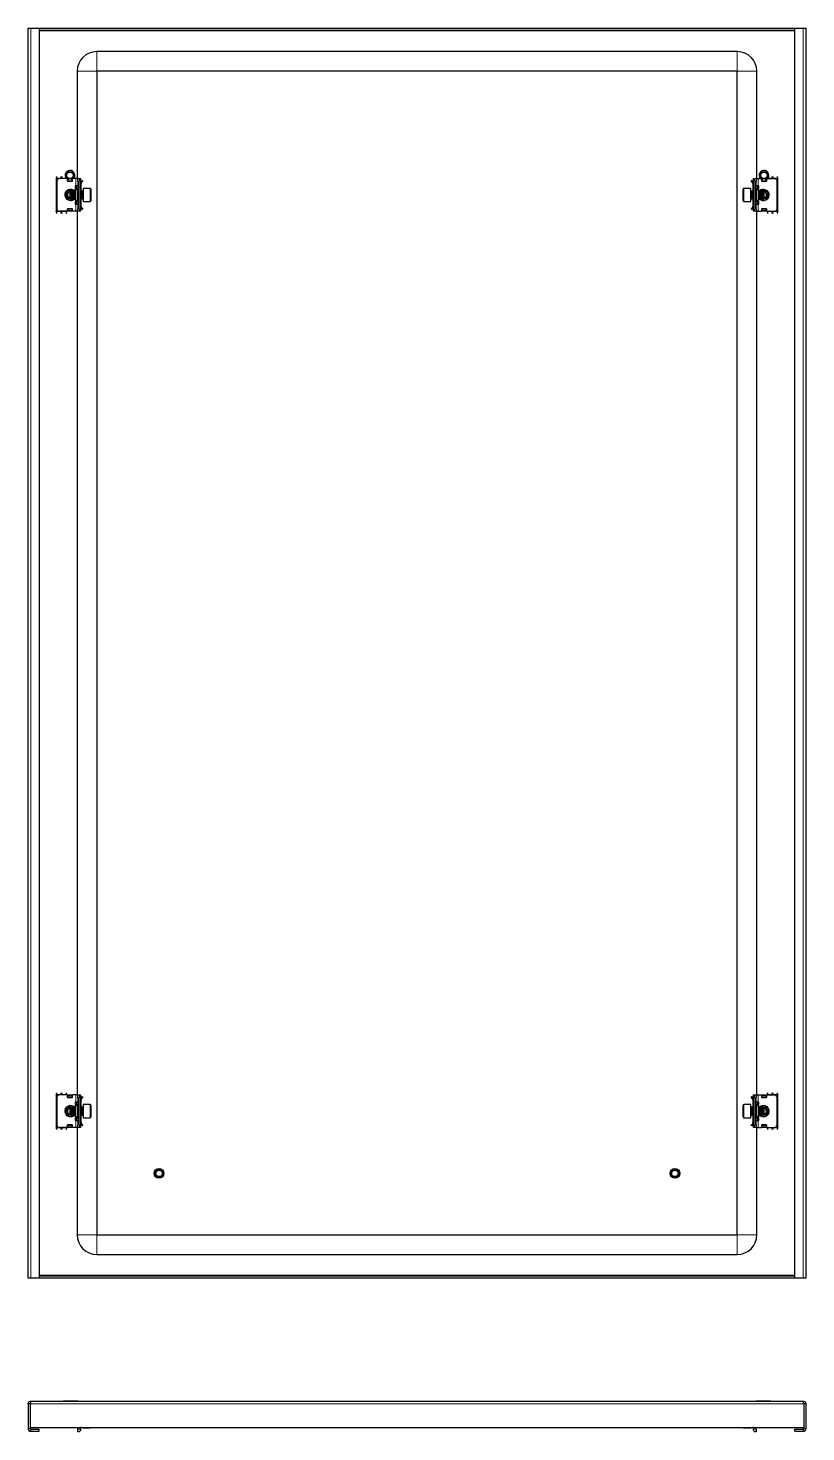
# Model space of a CAD drawing. Header units: millimetres. Extents: x -179 to 1526, y -335 to 996.
# Drawn here: x 932 to 1526, y -321 to 752 of the extents above; entities that cross this region are included whole.
import ezdxf

# ---------------------------------------------------------------- set-up
doc = ezdxf.new("R2010")
doc.units = ezdxf.units.MM

msp = doc.modelspace()

# ---------------------------------------------------------------- linework, layer by layer
at = {"color": 7, "linetype": 'Continuous', "lineweight": 25}
for p, q in [((931.93, 751.57), (934.03, 751.57)), ((931.93, -203.43), (931.93, 751.57)), ((934.03, 751.57), (940.43, 751.57)), ((940.43, 751.57), (940.43, -203.43)), ((940.43, 751.57), (1517.43, 751.57)), ((1517.43, -203.43), (1517.43, 751.57)), ((1517.43, 751.57), (1523.83, 751.57)), ((1523.83, 751.57), (1525.93, 751.57)), ((1525.93, 751.57), (1525.93, -203.43)), ((940.43, 750.07), (1517.43, 750.07)), ((1473.43, 733.57), (984.43, 733.57)), ((969.43, 718.57), (969.43, 636.57)), ((984.43, 718.57), (984.43, -170.43)), ((1473.43, 718.57), (984.43, 718.57)), ((1473.43, -170.43), (1473.43, 718.57)), ((1488.43, 636.57), (1488.43, 718.57)), ((953.43, 636.82), (953.43, 611.32)), ((953.93, 634.57), (953.93, 613.57)), ((961.93, 636.57), (955.93, 636.57)), ((961.93, 636.57), (961.93, 634.57)), ((962.13, 635.78), (961.93, 635.89)), ((961.93, 634.57), (965.93, 634.57)), ((962.13, 634.57), (962.13, 635.78)), ((962.18, 636.19), (962.51, 636.42)), ((962.68, 636.19), (962.18, 635.83)), ((962.18, 635.83), (962.18, 636.19)), ((962.18, 634.92), (962.18, 635.83)), ((962.18, 634.57), (962.18, 634.92)), ((962.68, 636.34), (962.68, 636.19)), ((962.68, 636.19), (963.09, 636.19)), ((964.78, 636.19), (965.18, 636.19)), ((965.18, 636.19), (965.18, 636.34)), ((965.68, 635.83), (965.18, 636.19)), ((965.35, 636.42), (965.68, 636.19)), ((965.68, 636.19), (965.68, 635.83)), ((965.93, 635.89), (965.68, 635.75)), ((965.68, 635.83), (965.68, 634.92)), ((965.68, 634.92), (965.68, 634.57)), ((965.93, 634.57), (965.93, 636.57)), ((968.43, 636.57), (965.93, 636.57)), ((969.93, 636.57), (968.43, 636.57)), ((969.93, 636.57), (971.93, 636.57)), ((969.93, 634.57), (969.93, 636.57)), ((969.93, 634.57), (969.93, 613.57)), ((970.93, 613.57), (970.93, 634.57)), ((971.93, 636.57), (971.93, 636.3)), ((971.93, 636.3), (971.93, 611.83)), ((971.93, 635.48), (972.14, 635.27)), ((972.43, 632.82), (971.93, 632.82)), ((972.43, 634.57), (972.43, 634.11)), ((972.43, 629.32), (972.43, 632.82)), ((972.52, 634.23), (973.49, 635.21)), ((972.87, 633.88), (972.52, 634.23)), ((972.87, 633.88), (973.85, 634.85)), ((973.49, 635.21), (973.85, 634.85)), ((1484.37, 635.21), (1484.02, 634.85)), ((1484.99, 633.88), (1484.02, 634.85)), ((1485.35, 634.23), (1484.37, 635.21)), ((1484.99, 633.88), (1485.35, 634.23)), ((1485.43, 634.57), (1485.43, 634.17)), ((1485.43, 632.82), (1485.93, 632.82)), ((1485.43, 632.82), (1485.43, 629.32)), ((1485.72, 635.27), (1485.93, 635.48)), ((1485.93, 636.57), (1487.93, 636.57)), ((1485.93, 636.3), (1485.93, 636.57)), ((1485.93, 611.83), (1485.93, 636.3)), ((1486.93, 634.57), (1486.93, 613.57)), ((1487.93, 636.57), (1487.93, 634.57)), ((1487.93, 636.57), (1489.43, 636.57)), ((1487.93, 613.57), (1487.93, 634.57)), ((1489.43, 636.57), (1491.93, 636.57)), ((1491.93, 636.57), (1491.93, 634.57)), ((1492.18, 635.75), (1491.93, 635.89)), ((1491.93, 634.57), (1495.93, 634.57)), ((1492.18, 636.19), (1492.51, 636.42)), ((1492.68, 636.19), (1492.18, 635.83)), ((1492.18, 635.83), (1492.18, 636.19)), ((1492.18, 634.92), (1492.18, 635.83)), ((1492.18, 634.57), (1492.18, 634.92)), ((1492.68, 636.34), (1492.68, 636.19)), ((1492.68, 636.19), (1493.09, 636.19)), ((1494.78, 636.19), (1495.18, 636.19)), ((1495.18, 636.19), (1495.18, 636.34)), ((1495.68, 635.83), (1495.18, 636.19)), ((1495.35, 636.42), (1495.68, 636.19)), ((1495.68, 636.19), (1495.68, 635.83)), ((1495.68, 635.83), (1495.68, 634.92)), ((1495.68, 634.92), (1495.68, 634.57)), ((1495.93, 635.89), (1495.73, 635.78)), ((1495.73, 635.78), (1495.73, 634.57)), ((1495.93, 634.57), (1495.93, 636.57)), ((1495.93, 636.57), (1501.93, 636.57)), ((1503.93, 613.57), (1503.93, 634.57)), ((1504.43, 611.32), (1504.43, 636.82)), ((964.49, 627.07), (963.93, 626.51)), ((963.93, 626.51), (963.93, 621.62)), ((964.54, 627.07), (964.49, 627.07)), ((964.49, 627.07), (964.49, 621.07)), ((964.93, 626.51), (964.54, 627.07)), ((964.54, 627.07), (964.54, 622.92)), ((964.54, 622.92), (964.54, 621.07)), ((965.32, 627.07), (964.93, 626.51)), ((964.93, 626.51), (964.93, 623.13)), ((964.93, 623.13), (964.93, 621.62)), ((965.54, 627.07), (965.32, 627.07)), ((965.32, 627.07), (965.32, 622.92)), ((965.32, 622.92), (965.32, 621.07)), ((965.93, 626.51), (965.54, 627.07)), ((965.54, 627.07), (965.54, 622.92)), ((965.54, 622.92), (965.54, 621.07)), ((965.76, 626.76), (966.01, 626.62)), ((966.32, 627.07), (965.93, 626.51)), ((965.93, 626.51), (965.93, 623.13)), ((965.93, 623.13), (965.93, 621.62)), ((966.54, 627.07), (966.32, 627.07)), ((966.32, 627.07), (966.32, 622.92)), ((966.32, 622.92), (966.32, 621.07)), ((966.93, 626.51), (966.54, 627.07)), ((966.54, 627.07), (966.54, 622.92)), ((966.54, 622.92), (966.54, 621.07)), ((967.32, 627.07), (966.93, 626.51)), ((966.93, 626.51), (966.93, 623.13)), ((966.93, 623.13), (966.93, 621.62)), ((967.54, 627.07), (967.32, 627.07)), ((967.32, 627.07), (967.32, 622.92)), ((967.32, 622.92), (967.32, 621.07)), ((967.93, 626.51), (967.54, 627.07)), ((967.54, 627.07), (967.54, 622.92)), ((967.54, 622.92), (967.54, 621.07)), ((967.93, 631.07), (967.93, 629.07)), ((968.43, 631.07), (967.93, 631.07)), ((967.93, 629.32), (968.93, 629.32)), ((967.93, 629.07), (969.61, 628.1)), ((969.43, 628.07), (967.93, 628.07)), ((967.93, 628.07), (967.93, 620.07)), ((969.93, 631.07), (968.43, 631.07)), ((968.93, 629.32), (969.43, 629.32)), ((969.43, 629.32), (969.43, 628.2)), ((972.43, 629.32), (971.93, 629.32)), ((972.32, 627.07), (971.93, 626.51)), ((972.54, 627.07), (972.32, 627.07)), ((972.32, 627.07), (972.32, 622.92)), ((972.32, 622.92), (972.32, 621.07)), ((972.43, 627.07), (972.43, 629.32)), ((972.93, 626.51), (972.54, 627.07)), ((972.54, 627.07), (972.54, 622.92)), ((972.54, 622.92), (972.54, 621.07)), ((973.32, 627.07), (972.93, 626.51)), ((972.93, 626.51), (972.93, 623.13)), ((972.93, 623.13), (972.93, 621.62)), ((973.68, 627.07), (973.32, 627.07)), ((973.32, 627.07), (973.32, 622.92)), ((973.32, 622.92), (973.32, 621.07)), ((979.33, 629.07), (973.93, 629.07)), ((973.93, 629.07), (973.93, 619.07)), ((979.93, 628.47), (979.93, 619.67)), ((1477.93, 628.13), (1477.93, 628.47)), ((1477.93, 619.67), (1477.93, 628.13)), ((1483.93, 629.07), (1478.53, 629.07)), ((1483.93, 628.69), (1483.93, 629.07)), ((1483.93, 619.07), (1483.93, 628.69)), ((1484.54, 627.07), (1484.18, 627.07)), ((1484.93, 626.51), (1484.54, 627.07)), ((1484.54, 622.92), (1484.54, 627.07)), ((1484.54, 621.07), (1484.54, 622.92)), ((1485.32, 627.07), (1484.93, 626.51)), ((1484.93, 623.13), (1484.93, 626.51)), ((1484.93, 621.62), (1484.93, 623.13)), ((1485.54, 627.07), (1485.32, 627.07)), ((1485.32, 622.92), (1485.32, 627.07)), ((1485.32, 621.07), (1485.32, 622.92)), ((1485.93, 629.32), (1485.43, 629.32)), ((1485.43, 629.32), (1485.43, 627.07)), ((1485.93, 626.51), (1485.54, 627.07)), ((1485.54, 622.92), (1485.54, 627.07)), ((1485.54, 621.07), (1485.54, 622.92)), ((1489.43, 631.07), (1487.93, 631.07)), ((1488.26, 628.1), (1489.93, 629.07)), ((1488.43, 628.2), (1488.43, 629.32)), ((1488.43, 629.32), (1488.93, 629.32)), ((1489.93, 628.07), (1488.43, 628.07)), ((1488.93, 629.32), (1489.93, 629.32)), ((1489.93, 631.07), (1489.43, 631.07)), ((1489.93, 629.07), (1489.93, 631.07)), ((1489.93, 620.07), (1489.93, 628.07)), ((1490.32, 627.07), (1489.93, 626.51)), ((1490.54, 627.07), (1490.32, 627.07)), ((1490.32, 622.92), (1490.32, 627.07)), ((1490.32, 621.07), (1490.32, 622.92)), ((1490.93, 626.51), (1490.54, 627.07)), ((1490.54, 622.92), (1490.54, 627.07)), ((1490.54, 621.07), (1490.54, 622.92)), ((1491.32, 627.07), (1490.93, 626.51)), ((1490.93, 623.13), (1490.93, 626.51)), ((1490.93, 621.62), (1490.93, 623.13)), ((1491.54, 627.07), (1491.32, 627.07)), ((1491.32, 622.92), (1491.32, 627.07)), ((1491.32, 621.07), (1491.32, 622.92)), ((1491.93, 626.51), (1491.54, 627.07)), ((1491.54, 622.92), (1491.54, 627.07)), ((1491.54, 621.07), (1491.54, 622.92)), ((1491.86, 626.62), (1492.1, 626.76)), ((1492.32, 627.07), (1491.93, 626.51)), ((1491.93, 623.13), (1491.93, 626.51)), ((1491.93, 621.62), (1491.93, 623.13)), ((1492.54, 627.07), (1492.32, 627.07)), ((1492.32, 622.92), (1492.32, 627.07)), ((1492.32, 621.07), (1492.32, 622.92)), ((1492.93, 626.51), (1492.54, 627.07)), ((1492.54, 622.92), (1492.54, 627.07)), ((1492.54, 621.07), (1492.54, 622.92)), ((1493.32, 627.07), (1492.93, 626.51)), ((1492.93, 623.13), (1492.93, 626.51)), ((1492.93, 621.62), (1492.93, 623.13)), ((1493.38, 627.07), (1493.32, 627.07)), ((1493.32, 622.92), (1493.32, 627.07)), ((1493.32, 621.07), (1493.32, 622.92)), ((1493.93, 626.51), (1493.38, 627.07)), ((1493.38, 626.84), (1493.38, 627.07)), ((1493.38, 621.07), (1493.38, 626.84)), ((1493.93, 626.33), (1493.93, 626.51)), ((1493.93, 621.62), (1493.93, 626.33)), ((961.93, 611.57), (955.93, 611.57)), ((961.43, 611.57), (961.43, 611.32)), ((961.93, 613.57), (961.93, 611.57)), ((965.93, 613.57), (961.93, 613.57)), ((961.93, 611.68), (962.13, 611.68)), ((962.13, 611.68), (962.13, 613.57)), ((962.18, 613.21), (962.18, 613.57)), ((962.18, 612.3), (962.18, 613.21)), ((962.18, 612.3), (962.68, 611.94)), ((962.18, 611.94), (962.18, 612.3)), ((962.68, 611.59), (962.18, 611.94)), ((965.18, 611.94), (962.68, 611.94)), ((962.68, 611.94), (962.68, 611.59)), ((965.18, 611.59), (962.68, 611.59)), ((963.41, 621.5), (964.24, 621.31)), ((963.93, 621.62), (964.49, 621.07)), ((964.49, 621.07), (964.54, 621.07)), ((964.54, 621.07), (964.93, 621.62)), ((964.72, 621.32), (965.1, 621.39)), ((964.93, 621.62), (965.32, 621.07)), ((965.18, 611.94), (965.68, 612.3)), ((965.18, 611.59), (965.18, 611.94)), ((965.68, 611.94), (965.18, 611.59)), ((965.32, 621.07), (965.54, 621.07)), ((965.54, 621.07), (965.93, 621.62)), ((965.68, 613.57), (965.68, 613.21)), ((965.68, 613.21), (965.68, 612.3)), ((965.68, 612.3), (965.68, 611.94)), ((966.01, 621.51), (965.76, 621.38)), ((965.93, 621.62), (966.32, 621.07)), ((965.93, 611.57), (965.93, 613.57)), ((968.43, 611.57), (965.93, 611.57)), ((966.32, 621.07), (966.54, 621.07)), ((966.54, 621.07), (966.93, 621.62)), ((966.93, 621.62), (967.32, 621.07)), ((967.32, 621.07), (967.54, 621.07)), ((967.54, 621.07), (967.93, 621.62)), ((967.93, 620.07), (969.43, 620.07)), ((969.61, 620.03), (967.93, 619.07)), ((967.93, 619.07), (967.93, 617.07)), ((968.93, 618.82), (967.93, 618.82)), ((967.93, 617.07), (968.43, 617.07)), ((968.43, 617.07), (969.93, 617.07)), ((969.93, 611.57), (968.43, 611.57)), ((969.43, 618.82), (968.93, 618.82)), ((969.43, 619.93), (969.43, 618.82)), ((969.43, 611.57), (969.43, -63.43)), ((969.93, 611.57), (969.93, 613.57)), ((971.93, 611.57), (969.93, 611.57)), ((971.93, 621.62), (972.32, 621.07)), ((971.93, 618.82), (972.43, 618.82)), ((972.43, 615.32), (971.93, 615.32)), ((972.14, 612.86), (971.93, 612.65)), ((971.93, 611.83), (971.93, 611.57)), ((972.32, 621.07), (972.54, 621.07)), ((972.43, 618.82), (972.43, 621.07)), ((972.43, 615.32), (972.43, 618.82)), ((972.43, 613.57), (972.43, 613.96)), ((972.87, 614.26), (972.52, 613.9)), ((972.52, 613.9), (973.49, 612.93)), ((972.54, 621.07), (972.93, 621.62)), ((972.87, 614.26), (973.85, 613.28)), ((972.93, 621.62), (973.32, 621.07)), ((973.32, 621.07), (973.68, 621.07)), ((973.49, 612.93), (973.85, 613.28)), ((973.93, 619.07), (979.33, 619.07)), ((1478.53, 619.07), (1483.93, 619.07)), ((1484.99, 614.26), (1484.02, 613.28)), ((1484.37, 612.93), (1484.02, 613.28)), ((1484.18, 621.07), (1484.54, 621.07)), ((1485.35, 613.9), (1484.37, 612.93)), ((1484.54, 621.07), (1484.93, 621.62)), ((1484.93, 621.62), (1485.32, 621.07)), ((1484.99, 614.26), (1485.35, 613.9)), ((1485.32, 621.07), (1485.54, 621.07)), ((1485.43, 621.07), (1485.43, 618.82)), ((1485.43, 618.82), (1485.43, 615.32)), ((1485.43, 618.82), (1485.93, 618.82)), ((1485.43, 615.32), (1485.93, 615.32)), ((1485.43, 613.57), (1485.43, 614.03)), ((1485.54, 621.07), (1485.93, 621.62)), ((1485.93, 612.65), (1485.72, 612.86)), ((1485.93, 611.57), (1485.93, 611.83)), ((1487.93, 611.57), (1485.93, 611.57)), ((1487.93, 617.07), (1489.43, 617.07)), ((1487.93, 613.57), (1487.93, 611.57)), ((1487.93, 611.57), (1489.43, 611.57)), ((1489.93, 619.07), (1488.26, 620.03)), ((1488.43, 620.07), (1489.93, 620.07)), ((1488.43, 618.82), (1488.43, 619.93)), ((1488.93, 618.82), (1488.43, 618.82)), ((1488.43, -63.43), (1488.43, 611.57)), ((1489.93, 618.82), (1488.93, 618.82)), ((1489.43, 617.07), (1489.93, 617.07)), ((1489.43, 611.57), (1491.93, 611.57)), ((1489.93, 621.62), (1490.32, 621.07)), ((1489.93, 617.07), (1489.93, 619.07)), ((1490.32, 621.07), (1490.54, 621.07)), ((1490.54, 621.07), (1490.93, 621.62)), ((1490.93, 621.62), (1491.32, 621.07)), ((1491.32, 621.07), (1491.54, 621.07)), ((1491.54, 621.07), (1491.93, 621.62)), ((1492.1, 621.38), (1491.86, 621.51)), ((1491.93, 621.62), (1492.32, 621.07)), ((1491.93, 613.57), (1491.93, 611.57)), ((1495.93, 613.57), (1491.93, 613.57)), ((1492.18, 613.21), (1492.18, 613.57)), ((1492.18, 612.3), (1492.18, 613.21)), ((1492.18, 612.3), (1492.68, 611.94)), ((1492.18, 611.94), (1492.18, 612.3)), ((1492.68, 611.59), (1492.18, 611.94)), ((1492.32, 621.07), (1492.54, 621.07)), ((1492.54, 621.07), (1492.93, 621.62)), ((1495.18, 611.94), (1492.68, 611.94)), ((1492.68, 611.94), (1492.68, 611.59)), ((1495.18, 611.59), (1492.68, 611.59)), ((1492.77, 621.39), (1493.14, 621.32)), ((1492.93, 621.62), (1493.32, 621.07)), ((1493.32, 621.07), (1493.38, 621.07)), ((1493.38, 621.07), (1493.93, 621.62)), ((1493.63, 621.31), (1494.45, 621.5)), ((1495.18, 611.94), (1495.68, 612.3)), ((1495.18, 611.59), (1495.18, 611.94)), ((1495.68, 611.94), (1495.18, 611.59)), ((1495.68, 613.57), (1495.68, 613.21)), ((1495.68, 613.21), (1495.68, 612.3)), ((1495.68, 612.3), (1495.68, 611.94)), ((1495.73, 613.57), (1495.73, 611.68)), ((1495.73, 611.68), (1495.93, 611.68)), ((1495.93, 611.57), (1495.93, 613.57)), ((1495.93, 611.57), (1501.93, 611.57)), ((1496.43, 611.32), (1496.43, 611.57)), ((953.43, -63.18), (953.43, -88.68)), ((961.93, -63.43), (955.93, -63.43)), ((961.43, -63.18), (961.43, -63.43)), ((961.93, -63.43), (961.93, -65.43)), ((962.13, -63.55), (961.93, -63.55)), ((962.13, -65.43), (962.13, -63.55)), ((962.18, -63.81), (962.68, -63.46)), ((962.68, -63.81), (962.18, -64.17)), ((962.18, -64.17), (962.18, -63.81)), ((962.18, -65.08), (962.18, -64.17)), ((962.68, -63.46), (962.68, -63.81)), ((962.68, -63.46), (965.18, -63.46)), ((962.68, -63.81), (965.18, -63.81)), ((965.18, -63.81), (965.18, -63.46)), ((965.18, -63.46), (965.68, -63.81)), ((965.68, -64.17), (965.18, -63.81)), ((965.68, -63.81), (965.68, -64.17)), ((965.68, -64.17), (965.68, -65.08)), ((965.93, -65.43), (965.93, -63.43)), ((968.43, -63.43), (965.93, -63.43)), ((969.93, -63.43), (968.43, -63.43)), ((969.93, -63.43), (971.93, -63.43)), ((969.93, -65.43), (969.93, -63.43)), ((971.93, -63.43), (971.93, -63.7)), ((971.93, -63.7), (971.93, -88.17)), ((1485.93, -63.43), (1487.93, -63.43)), ((1485.93, -63.7), (1485.93, -63.43)), ((1485.93, -88.17), (1485.93, -63.7)), ((1487.93, -63.43), (1487.93, -65.43)), ((1487.93, -63.43), (1489.43, -63.43)), ((1489.43, -63.43), (1491.93, -63.43)), ((1491.93, -63.43), (1491.93, -65.43)), ((1492.18, -63.81), (1492.68, -63.46)), ((1492.68, -63.81), (1492.18, -64.17)), ((1492.18, -64.17), (1492.18, -63.81)), ((1492.18, -65.08), (1492.18, -64.17)), ((1492.68, -63.46), (1492.68, -63.81)), ((1492.68, -63.46), (1495.18, -63.46)), ((1492.68, -63.81), (1495.18, -63.81)), ((1495.18, -63.81), (1495.18, -63.46)), ((1495.18, -63.46), (1495.68, -63.81)), ((1495.68, -64.17), (1495.18, -63.81)), ((1495.68, -63.81), (1495.68, -64.17)), ((1495.68, -64.17), (1495.68, -65.08)), ((1495.73, -63.55), (1495.73, -65.43)), ((1495.93, -63.55), (1495.73, -63.55)), ((1495.93, -63.43), (1501.93, -63.43)), ((1495.93, -65.43), (1495.93, -63.43)), ((1496.43, -63.43), (1496.43, -63.18)), ((1504.43, -88.68), (1504.43, -63.18)), ((953.93, -65.43), (953.93, -86.43)), ((961.93, -65.43), (965.93, -65.43)), ((962.18, -65.43), (962.18, -65.08)), ((964.24, -73.18), (963.41, -73.37)), ((964.49, -72.93), (963.93, -73.49)), ((963.93, -73.49), (963.93, -78.19)), ((964.54, -72.93), (964.49, -72.93)), ((964.49, -72.93), (964.49, -78.71)), ((964.93, -73.49), (964.54, -72.93)), ((964.54, -72.93), (964.54, -74.79)), ((964.54, -74.79), (964.54, -78.93)), ((965.1, -73.26), (964.72, -73.19)), ((965.32, -72.93), (964.93, -73.49)), ((964.93, -73.49), (964.93, -75)), ((964.93, -75), (964.93, -78.38)), ((965.54, -72.93), (965.32, -72.93)), ((965.32, -72.93), (965.32, -74.79)), ((965.32, -74.79), (965.32, -78.93)), ((965.93, -73.49), (965.54, -72.93)), ((965.54, -72.93), (965.54, -74.79)), ((965.54, -74.79), (965.54, -78.93)), ((965.68, -65.08), (965.68, -65.43)), ((965.76, -73.24), (966.01, -73.38)), ((966.32, -72.93), (965.93, -73.49)), ((965.93, -73.49), (965.93, -75)), ((965.93, -75), (965.93, -78.38)), ((966.54, -72.93), (966.32, -72.93)), ((966.32, -72.93), (966.32, -74.79)), ((966.32, -74.79), (966.32, -78.93)), ((966.93, -73.49), (966.54, -72.93)), ((966.54, -72.93), (966.54, -74.79)), ((966.54, -74.79), (966.54, -78.93)), ((967.32, -72.93), (966.93, -73.49)), ((966.93, -73.49), (966.93, -75)), ((966.93, -75), (966.93, -78.38)), ((967.54, -72.93), (967.32, -72.93)), ((967.32, -72.93), (967.32, -74.79)), ((967.32, -74.79), (967.32, -78.93)), ((967.93, -73.49), (967.54, -72.93)), ((967.54, -72.93), (967.54, -74.79)), ((967.54, -74.79), (967.54, -78.93)), ((967.93, -68.93), (967.93, -70.93)), ((968.43, -68.93), (967.93, -68.93)), ((967.93, -70.68), (968.93, -70.68)), ((967.93, -70.93), (969.61, -71.9)), ((969.43, -71.93), (967.93, -71.93)), ((967.93, -71.93), (967.93, -79.93)), ((969.93, -68.93), (968.43, -68.93)), ((968.93, -70.68), (969.43, -70.68)), ((969.43, -70.68), (969.43, -71.8)), ((969.93, -65.43), (969.93, -86.43)), ((970.93, -86.43), (970.93, -65.43)), ((971.93, -64.52), (972.14, -64.73)), ((972.43, -67.18), (971.93, -67.18)), ((972.43, -70.68), (971.93, -70.68)), ((972.32, -72.93), (971.93, -73.49)), ((972.54, -72.93), (972.32, -72.93)), ((972.32, -72.93), (972.32, -74.79)), ((972.32, -74.79), (972.32, -78.93)), ((972.43, -65.43), (972.43, -65.89)), ((972.43, -70.68), (972.43, -67.18)), ((972.43, -72.93), (972.43, -70.68)), ((972.52, -65.77), (973.49, -64.79)), ((972.87, -66.12), (972.52, -65.77)), ((972.93, -73.49), (972.54, -72.93)), ((972.54, -72.93), (972.54, -74.79)), ((972.54, -74.79), (972.54, -78.93)), ((972.87, -66.12), (973.85, -65.15)), ((973.32, -72.93), (972.93, -73.49)), ((972.93, -73.49), (972.93, -75)), ((972.93, -75), (972.93, -78.38)), ((973.68, -72.93), (973.32, -72.93)), ((973.32, -72.93), (973.32, -74.79)), ((973.32, -74.79), (973.32, -78.93)), ((973.49, -64.79), (973.85, -65.15)), ((979.33, -70.93), (973.93, -70.93)), ((973.93, -70.93), (973.93, -80.56)), ((979.93, -71.53), (979.93, -80)), ((1477.93, -80.33), (1477.93, -71.53)), ((1483.93, -70.93), (1478.53, -70.93)), ((1483.93, -80.93), (1483.93, -70.93)), ((1484.37, -64.79), (1484.02, -65.15)), ((1484.99, -66.12), (1484.02, -65.15)), ((1484.54, -72.93), (1484.18, -72.93)), ((1485.35, -65.77), (1484.37, -64.79)), ((1484.93, -73.49), (1484.54, -72.93)), ((1484.54, -74.79), (1484.54, -72.93)), ((1484.54, -78.93), (1484.54, -74.79)), ((1485.32, -72.93), (1484.93, -73.49)), ((1484.93, -75), (1484.93, -73.49)), ((1484.93, -78.38), (1484.93, -75)), ((1484.99, -66.12), (1485.35, -65.77)), ((1485.54, -72.93), (1485.32, -72.93)), ((1485.32, -74.79), (1485.32, -72.93)), ((1485.32, -78.93), (1485.32, -74.79)), ((1485.43, -65.43), (1485.43, -65.83)), ((1485.43, -67.18), (1485.93, -67.18)), ((1485.43, -67.18), (1485.43, -70.68)), ((1485.93, -70.68), (1485.43, -70.68)), ((1485.43, -70.68), (1485.43, -72.93)), ((1485.93, -73.49), (1485.54, -72.93)), ((1485.54, -74.79), (1485.54, -72.93)), ((1485.54, -78.93), (1485.54, -74.79)), ((1485.72, -64.73), (1485.93, -64.52)), ((1486.93, -65.43), (1486.93, -86.43)), ((1487.93, -86.43), (1487.93, -65.43)), ((1489.43, -68.93), (1487.93, -68.93)), ((1488.26, -71.9), (1489.93, -70.93)), ((1488.43, -71.8), (1488.43, -70.68)), ((1488.43, -70.68), (1488.93, -70.68)), ((1489.93, -71.93), (1488.43, -71.93)), ((1488.93, -70.68), (1489.93, -70.68)), ((1489.93, -68.93), (1489.43, -68.93)), ((1489.93, -70.93), (1489.93, -68.93)), ((1489.93, -79.93), (1489.93, -71.93)), ((1490.32, -72.93), (1489.93, -73.49)), ((1490.54, -72.93), (1490.32, -72.93)), ((1490.32, -74.79), (1490.32, -72.93)), ((1490.32, -78.93), (1490.32, -74.79)), ((1490.93, -73.49), (1490.54, -72.93)), ((1490.54, -74.79), (1490.54, -72.93)), ((1490.54, -78.93), (1490.54, -74.79)), ((1491.32, -72.93), (1490.93, -73.49)), ((1490.93, -75), (1490.93, -73.49)), ((1490.93, -78.38), (1490.93, -75)), ((1491.54, -72.93), (1491.32, -72.93)), ((1491.32, -74.79), (1491.32, -72.93)), ((1491.32, -78.93), (1491.32, -74.79)), ((1491.93, -73.49), (1491.54, -72.93)), ((1491.54, -74.79), (1491.54, -72.93)), ((1491.54, -78.93), (1491.54, -74.79)), ((1491.86, -73.38), (1492.1, -73.24)), ((1491.93, -65.43), (1495.93, -65.43)), ((1492.32, -72.93), (1491.93, -73.49)), ((1491.93, -75), (1491.93, -73.49)), ((1491.93, -78.38), (1491.93, -75)), ((1492.18, -65.43), (1492.18, -65.08)), ((1492.54, -72.93), (1492.32, -72.93)), ((1492.32, -74.79), (1492.32, -72.93)), ((1492.32, -78.93), (1492.32, -74.79)), ((1492.93, -73.49), (1492.54, -72.93)), ((1492.54, -74.79), (1492.54, -72.93)), ((1492.54, -78.93), (1492.54, -74.79)), ((1493.32, -72.93), (1492.93, -73.49)), ((1492.93, -75), (1492.93, -73.49)), ((1492.93, -78.38), (1492.93, -75)), ((1493.38, -72.93), (1493.32, -72.93)), ((1493.32, -74.79), (1493.32, -72.93)), ((1493.32, -78.93), (1493.32, -74.79)), ((1493.93, -73.49), (1493.38, -72.93)), ((1493.38, -78.93), (1493.38, -72.93)), ((1493.93, -78.38), (1493.93, -73.49)), ((1495.68, -65.08), (1495.68, -65.43)), ((1503.93, -86.43), (1503.93, -65.43)), ((963.93, -78.19), (963.93, -78.38)), ((963.93, -78.38), (964.49, -78.93)), ((964.49, -78.71), (964.49, -78.93)), ((964.49, -78.93), (964.54, -78.93)), ((964.54, -78.93), (964.93, -78.38)), ((964.93, -78.38), (965.32, -78.93)), ((965.32, -78.93), (965.54, -78.93)), ((965.54, -78.93), (965.93, -78.38)), ((966.01, -78.49), (965.76, -78.62)), ((965.93, -78.38), (966.32, -78.93)), ((966.32, -78.93), (966.54, -78.93)), ((966.54, -78.93), (966.93, -78.38)), ((966.93, -78.38), (967.32, -78.93)), ((967.32, -78.93), (967.54, -78.93)), ((967.54, -78.93), (967.93, -78.38)), ((967.93, -79.93), (969.43, -79.93)), ((969.61, -79.97), (967.93, -80.93)), ((967.93, -80.93), (967.93, -82.93)), ((968.93, -81.18), (967.93, -81.18)), ((967.93, -82.93), (968.43, -82.93)), ((968.43, -82.93), (969.93, -82.93)), ((969.43, -81.18), (968.93, -81.18)), ((969.43, -80.07), (969.43, -81.18)), ((971.93, -78.38), (972.32, -78.93)), ((971.93, -81.18), (972.43, -81.18)), ((972.43, -84.68), (971.93, -84.68)), ((972.32, -78.93), (972.54, -78.93)), ((972.43, -81.18), (972.43, -78.93)), ((972.43, -84.68), (972.43, -81.18)), ((972.87, -85.74), (972.52, -86.1)), ((972.54, -78.93), (972.93, -78.38)), ((972.87, -85.74), (973.85, -86.72)), ((972.93, -78.38), (973.32, -78.93)), ((973.32, -78.93), (973.68, -78.93)), ((973.93, -80.56), (973.93, -80.93)), ((973.93, -80.93), (979.33, -80.93)), ((979.93, -80), (979.93, -80.33)), ((1478.53, -80.93), (1483.93, -80.93)), ((1484.99, -85.74), (1484.02, -86.72)), ((1484.18, -78.93), (1484.54, -78.93)), ((1484.54, -78.93), (1484.93, -78.38)), ((1484.93, -78.38), (1485.32, -78.93)), ((1484.99, -85.74), (1485.35, -86.1)), ((1485.32, -78.93), (1485.54, -78.93)), ((1485.43, -78.93), (1485.43, -81.18)), ((1485.43, -81.18), (1485.43, -84.68)), ((1485.43, -81.18), (1485.93, -81.18)), ((1485.43, -84.68), (1485.93, -84.68)), ((1485.54, -78.93), (1485.93, -78.38)), ((1487.93, -82.93), (1489.43, -82.93)), ((1489.93, -80.93), (1488.26, -79.97)), ((1488.43, -79.93), (1489.93, -79.93)), ((1488.43, -81.18), (1488.43, -80.07)), ((1488.93, -81.18), (1488.43, -81.18)), ((1489.93, -81.18), (1488.93, -81.18)), ((1489.43, -82.93), (1489.93, -82.93)), ((1489.93, -78.38), (1490.32, -78.93)), ((1489.93, -82.93), (1489.93, -80.93)), ((1490.32, -78.93), (1490.54, -78.93)), ((1490.54, -78.93), (1490.93, -78.38)), ((1490.93, -78.38), (1491.32, -78.93)), ((1491.32, -78.93), (1491.54, -78.93)), ((1491.54, -78.93), (1491.93, -78.38)), ((1492.1, -78.62), (1491.86, -78.49)), ((1491.93, -78.38), (1492.32, -78.93)), ((1492.32, -78.93), (1492.54, -78.93)), ((1492.54, -78.93), (1492.93, -78.38)), ((1492.77, -78.61), (1493.14, -78.68)), ((1492.93, -78.38), (1493.32, -78.93)), ((1493.32, -78.93), (1493.38, -78.93)), ((1493.38, -78.93), (1493.93, -78.38)), ((1493.63, -78.69), (1494.45, -78.5)), ((961.93, -88.43), (955.93, -88.43)), ((961.43, -88.43), (961.43, -88.68)), ((965.93, -86.43), (961.93, -86.43)), ((961.93, -86.43), (961.93, -88.43)), ((961.93, -88.32), (962.13, -88.32)), ((962.13, -88.32), (962.13, -86.43)), ((962.18, -86.79), (962.18, -86.43)), ((962.18, -87.7), (962.18, -86.79)), ((962.18, -87.7), (962.68, -88.06)), ((962.18, -88.06), (962.18, -87.7)), ((962.68, -88.41), (962.18, -88.06)), ((965.18, -88.06), (962.68, -88.06)), ((962.68, -88.06), (962.68, -88.41)), ((965.18, -88.41), (962.68, -88.41)), ((965.18, -88.06), (965.68, -87.7)), ((965.18, -88.41), (965.18, -88.06)), ((965.68, -88.06), (965.18, -88.41)), ((965.68, -86.43), (965.68, -86.79)), ((965.68, -86.79), (965.68, -87.7)), ((965.68, -87.7), (965.68, -88.06)), ((965.93, -88.43), (965.93, -86.43)), ((968.43, -88.43), (965.93, -88.43)), ((969.93, -88.43), (968.43, -88.43)), ((969.43, -88.43), (969.43, -170.43)), ((969.93, -88.43), (969.93, -86.43)), ((971.93, -88.43), (969.93, -88.43)), ((972.14, -87.14), (971.93, -87.35)), ((971.93, -88.17), (971.93, -88.43)), ((972.43, -86.43), (972.43, -86.04)), ((972.52, -86.1), (973.49, -87.07)), ((973.49, -87.07), (973.85, -86.72)), ((1484.37, -87.07), (1484.02, -86.72)), ((1485.35, -86.1), (1484.37, -87.07)), ((1485.43, -86.43), (1485.43, -85.97)), ((1485.93, -87.35), (1485.72, -87.14)), ((1485.93, -88.43), (1485.93, -88.17)), ((1487.93, -88.43), (1485.93, -88.43)), ((1487.93, -86.43), (1487.93, -88.43)), ((1487.93, -88.43), (1489.43, -88.43)), ((1488.43, -170.43), (1488.43, -88.43)), ((1489.43, -88.43), (1491.93, -88.43)), ((1491.93, -86.43), (1491.93, -88.43)), ((1495.93, -86.43), (1491.93, -86.43)), ((1492.18, -86.79), (1492.18, -86.43)), ((1492.18, -87.7), (1492.18, -86.79)), ((1492.18, -88.06), (1492.18, -87.7)), ((1492.18, -87.7), (1492.68, -88.06)), ((1492.68, -88.41), (1492.18, -88.06)), ((1492.68, -88.06), (1492.68, -88.41)), ((1495.18, -88.06), (1492.68, -88.06)), ((1495.18, -88.41), (1492.68, -88.41)), ((1495.18, -88.06), (1495.68, -87.7)), ((1495.18, -88.41), (1495.18, -88.06)), ((1495.68, -88.06), (1495.18, -88.41)), ((1495.68, -86.43), (1495.68, -86.79)), ((1495.68, -86.79), (1495.68, -87.7)), ((1495.68, -87.7), (1495.68, -88.06)), ((1495.73, -86.43), (1495.73, -88.32)), ((1495.73, -88.32), (1495.93, -88.32)), ((1495.93, -88.43), (1495.93, -86.43)), ((1495.93, -88.43), (1501.93, -88.43)), ((1496.43, -88.68), (1496.43, -88.43)), ((984.43, -170.43), (1473.43, -170.43)), ((984.43, -185.43), (1473.43, -185.43)), ((934.03, -203.43), (931.93, -203.43)), ((940.43, -203.43), (934.03, -203.43)), ((1517.43, -201.93), (940.43, -201.93)), ((1517.43, -203.43), (940.43, -203.43)), ((1523.83, -203.43), (1517.43, -203.43)), ((1525.93, -203.43), (1523.83, -203.43)), ((933.43, -299.58), (931.93, -299.58)), ((931.93, -299.58), (931.93, -318.38)), ((933.43, -299.58), (933.43, -318.38)), ((933.63, -299.58), (933.63, -317.48)), ((934.03, -297.48), (1523.83, -297.48)), ((958.65, -297.18), (958.65, -297.48)), ((958.65, -297.18), (970.22, -297.18)), ((970.22, -297.48), (970.22, -297.18)), ((1487.65, -297.18), (1487.65, -297.48)), ((1487.65, -297.18), (1498.8, -297.18)), ((1498.8, -297.18), (1499.22, -297.18)), ((1499.22, -297.48), (1499.22, -297.18)), ((1524.23, -299.58), (1524.23, -317.48)), ((1525.93, -299.58), (1524.43, -299.58)), ((1524.43, -299.58), (1524.43, -318.38)), ((1525.93, -299.58), (1525.93, -318.38)), ((933.63, -317.48), (1524.23, -317.48)), ((934.03, -318.98), (940.43, -318.98)), ((934.03, -320.48), (940.43, -320.48)), ((940.43, -320.48), (940.43, -318.98)), ((969.93, -318.98), (969.93, -317.48)), ((969.93, -320.98), (969.93, -318.98)), ((970.93, -320.98), (969.93, -320.98)), ((970.93, -320.98), (971.93, -319.98)), ((971.93, -318.98), (971.93, -317.48)), ((972.43, -317.98), (971.93, -317.98)), ((971.93, -318.98), (971.93, -319.98)), ((973.93, -317.48), (973.93, -317.98)), ((973.93, -317.98), (979.33, -317.98)), ((1478.53, -317.98), (1483.93, -317.98)), ((1483.93, -317.98), (1483.93, -317.48)), ((1485.43, -317.98), (1485.93, -317.98)), ((1485.93, -318.98), (1485.93, -317.48)), ((1485.93, -319.98), (1485.93, -318.98)), ((1485.93, -319.98), (1486.93, -320.98)), ((1487.93, -320.98), (1486.93, -320.98)), ((1487.93, -318.98), (1487.93, -317.48)), ((1487.93, -318.98), (1487.93, -320.98)), ((1517.43, -320.48), (1517.43, -318.98)), ((1517.43, -318.98), (1523.83, -318.98)), ((1517.43, -320.48), (1523.83, -320.48))]:
    msp.add_line(p, q, dxfattribs=at)
at = {"color": 8, "linetype": 'Continuous', "lineweight": 18}
for p, q in [((934.03, 751.57), (934.03, -203.43)), ((1523.83, 751.57), (1523.83, -203.43)), ((940.43, 749.47), (1517.43, 749.47)), ((984.43, 718.57), (984.43, 733.57)), ((1473.43, 718.57), (1473.43, 733.57)), ((984.43, 718.57), (969.43, 718.57)), ((1473.43, 718.57), (1488.43, 718.57)), ((953.43, 636.82), (957.43, 636.82)), ((957.43, 636.82), (960.93, 636.82)), ((965.68, 634.92), (962.18, 634.92)), ((968.43, 636.57), (968.43, 631.07)), ((970.93, 634.57), (969.93, 634.57)), ((971.93, 635.07), (972.14, 635.27)), ((971.93, 634.57), (972.43, 634.57)), ((1485.93, 634.57), (1485.43, 634.57)), ((1485.93, 635.07), (1485.72, 635.27)), ((1487.93, 634.57), (1486.93, 634.57)), ((1489.43, 631.07), (1489.43, 636.57)), ((1495.68, 634.92), (1492.18, 634.92)), ((1496.93, 636.82), (1500.43, 636.82)), ((1504.43, 636.82), (1500.43, 636.82)), ((968.93, 631.07), (968.93, 629.32)), ((969.43, 620.07), (969.43, 628.07)), ((973.68, 626.84), (973.68, 627.07)), ((973.68, 621.07), (973.68, 626.84)), ((979.33, 619.07), (979.33, 629.07)), ((1478.53, 629.07), (1478.53, 628.69)), ((1478.53, 628.69), (1478.53, 619.07)), ((1484.18, 627.07), (1484.18, 621.07)), ((1488.43, 628.07), (1488.43, 620.07)), ((1488.93, 629.32), (1488.93, 631.07)), ((962.18, 613.21), (965.68, 613.21)), ((968.43, 617.07), (968.43, 611.57)), ((968.93, 618.82), (968.93, 617.07)), ((969.93, 613.57), (970.93, 613.57)), ((971.93, 613.57), (972.43, 613.57)), ((971.93, 613.07), (972.14, 612.86)), ((1485.93, 613.57), (1485.43, 613.57)), ((1485.93, 613.07), (1485.72, 612.86)), ((1486.93, 613.57), (1487.93, 613.57)), ((1488.93, 617.07), (1488.93, 618.82)), ((1489.43, 611.57), (1489.43, 617.07)), ((1492.18, 613.21), (1495.68, 613.21)), ((953.43, 611.32), (957.43, 611.32)), ((961.43, 611.32), (957.43, 611.32)), ((1500.43, 611.32), (1496.43, 611.32)), ((1504.43, 611.32), (1500.43, 611.32)), ((953.43, -63.18), (957.43, -63.18)), ((957.43, -63.18), (961.43, -63.18)), ((968.43, -63.43), (968.43, -68.93)), ((1489.43, -68.93), (1489.43, -63.43)), ((1496.43, -63.18), (1500.43, -63.18)), ((1504.43, -63.18), (1500.43, -63.18)), ((965.68, -65.08), (962.18, -65.08)), ((968.93, -68.93), (968.93, -70.68)), ((969.43, -79.93), (969.43, -71.93)), ((970.93, -65.43), (969.93, -65.43)), ((971.93, -64.93), (972.14, -64.73)), ((971.93, -65.43), (972.43, -65.43)), ((973.68, -78.93), (973.68, -72.93)), ((979.33, -80.56), (979.33, -70.93)), ((1478.53, -70.93), (1478.53, -80.93)), ((1484.18, -72.93), (1484.18, -78.71)), ((1485.93, -65.43), (1485.43, -65.43)), ((1485.93, -64.93), (1485.72, -64.73)), ((1487.93, -65.43), (1486.93, -65.43)), ((1488.43, -71.93), (1488.43, -79.93)), ((1488.93, -70.68), (1488.93, -68.93)), ((1495.68, -65.08), (1492.18, -65.08)), ((968.43, -82.93), (968.43, -88.43)), ((968.93, -81.18), (968.93, -82.93)), ((979.33, -80.93), (979.33, -80.56)), ((1484.18, -78.71), (1484.18, -78.93)), ((1488.93, -82.93), (1488.93, -81.18)), ((1489.43, -88.43), (1489.43, -82.93)), ((953.43, -88.68), (957.43, -88.68)), ((961.43, -88.68), (957.43, -88.68)), ((962.18, -86.79), (965.68, -86.79)), ((969.93, -86.43), (970.93, -86.43)), ((971.93, -86.43), (972.43, -86.43)), ((971.93, -86.93), (972.14, -87.14)), ((1485.93, -86.43), (1485.43, -86.43)), ((1485.93, -86.93), (1485.72, -87.14)), ((1486.93, -86.43), (1487.93, -86.43)), ((1492.18, -86.79), (1495.68, -86.79)), ((1500.43, -88.68), (1496.43, -88.68)), ((1504.43, -88.68), (1500.43, -88.68)), ((984.43, -170.43), (969.43, -170.43)), ((984.43, -170.43), (984.43, -185.43)), ((1473.43, -170.43), (1488.43, -170.43)), ((1473.43, -170.43), (1473.43, -185.43)), ((1517.43, -201.33), (940.43, -201.33)), ((933.63, -299.58), (1524.23, -299.58)), ((933.43, -318.38), (931.93, -318.38)), ((934.03, -318.98), (934.03, -320.48)), ((969.93, -318.98), (971.93, -318.98)), ((979.33, -317.98), (979.33, -317.48)), ((1478.53, -317.48), (1478.53, -317.98)), ((1485.93, -318.98), (1487.93, -318.98)), ((1523.83, -318.98), (1523.83, -320.48)), ((1524.43, -318.38), (1525.93, -318.38))]:
    msp.add_line(p, q, dxfattribs=at)
at = {"color": 7, "linetype": 'Continuous', "lineweight": 25, "flags": 128}
for points in [[(965.1, 626.74), (964.97, 626.77), (964.72, 626.81)], [(1493.14, 626.81), (1492.9, 626.77), (1492.77, 626.74)], [(1493.14, -73.19), (1492.9, -73.23), (1492.77, -73.26)], [(964.72, -78.68), (964.97, -78.64), (965.1, -78.61)]]:
    msp.add_lwpolyline(points, dxfattribs=at)
at = {"color": 7, "linetype": 'Continuous', "lineweight": 25}
for centre, radius in [((963.93, 639.07), 3), ((963.93, 639.07), 2.5), ((1493.93, 639.07), 3), ((1493.93, 639.07), 2.5), ((1031.93, -123.43), 3.75), ((1031.93, -123.43), 3), ((1031.93, -123.43), 2.5), ((1425.93, -123.43), 3.75), ((1425.93, -123.43), 3), ((1425.93, -123.43), 2.5)]:
    msp.add_circle(centre, radius, dxfattribs=at)
for centre, radius, start, end in [((984.43, 718.57), 15, 90, 180), ((1473.43, 718.57), 15, 0, 90), ((955.93, 634.57), 2, 90, 180), ((963.93, 639.07), 3.75, 0, 221.81031), ((963.93, 639.07), 3.75, 318.18969, 0), ((972.93, 634.57), 2, 120, 180), ((971.43, 634.57), 1, 0, 45), ((1486.43, 634.57), 1, 135, 180), ((1484.93, 634.57), 2, 0, 60), ((1493.93, 639.07), 3.75, 0, 221.81031), ((1493.93, 639.07), 3.75, 318.18969, 0), ((1501.93, 634.57), 2, 0, 90), ((964.43, 624.07), 4, 45.71765, 270), ((964.43, 624.07), 3, 74.33161, 285.66839), ((964.43, 624.07), 2.76, 94.01261, 248.2426), ((964.43, 624.07), 2.45, 101.79772, 258.20228), ((969.43, 628.57), 0.5, 270, 0), ((973.68, 627.32), 0.25, 270, 0), ((979.33, 628.47), 0.6, 0, 90), ((1478.53, 628.47), 0.6, 90, 180), ((1484.18, 627.32), 0.25, 180, 270), ((1488.43, 628.57), 0.5, 180, 270), ((1493.43, 624.07), 4, 90, 134.28235), ((1493.43, 624.07), 4, 225.71765, 90), ((1493.43, 624.07), 3, 254.33161, 105.66839), ((1493.43, 624.07), 2.76, 291.7574, 85.98739), ((1493.43, 624.07), 2.45, 21.7574, 78.20228), ((1493.43, 624.07), 2.45, 281.79772, 21.7574), ((955.93, 613.57), 2, 180, 270), ((964.43, 624.07), 4, 270, 314.28235), ((969.43, 619.57), 0.5, 0, 90), ((972.93, 613.57), 2, 180, 240), ((971.43, 613.57), 1, 315, 0), ((973.68, 620.82), 0.25, 0, 90), ((979.33, 619.67), 0.6, 270, 0), ((1478.53, 619.67), 0.6, 180, 270), ((1484.18, 620.82), 0.25, 90, 180), ((1486.43, 613.57), 1, 180, 225), ((1484.93, 613.57), 2, 300, 0), ((1488.43, 619.57), 0.5, 90, 180), ((1501.93, 613.57), 2, 270, 0), ((955.93, -65.43), 2, 90, 180), ((972.93, -65.43), 2, 120, 180), ((1484.93, -65.43), 2, 0, 60), ((1501.93, -65.43), 2, 0, 90), ((964.43, -75.93), 4, 45.71765, 270), ((964.43, -75.93), 3, 74.33161, 285.66839), ((964.43, -75.93), 2.76, 111.7574, 265.98739), ((964.43, -75.93), 2.45, 101.79772, 201.7574), ((969.43, -71.43), 0.5, 270, 0), ((971.43, -65.43), 1, 0, 45), ((973.68, -72.68), 0.25, 270, 0), ((979.33, -71.53), 0.6, 0, 90), ((1478.53, -71.53), 0.6, 90, 180), ((1484.18, -72.68), 0.25, 180, 270), ((1486.43, -65.43), 1, 135, 180), ((1488.43, -71.43), 0.5, 180, 270), ((1493.43, -75.93), 4, 90, 134.28235), ((1493.43, -75.93), 4, 225.71765, 90), ((1493.43, -75.93), 3, 254.33161, 105.66839), ((1493.43, -75.93), 2.76, 291.7574, 85.98739), ((1493.43, -75.93), 2.45, 21.7574, 78.20228), ((1493.43, -75.93), 2.45, 281.79772, 21.7574), ((964.43, -75.93), 2.45, 201.7574, 258.20228), ((964.43, -75.93), 4, 270, 314.28235), ((969.43, -80.43), 0.5, 0, 90), ((973.68, -79.18), 0.25, 0, 90), ((979.33, -80.33), 0.6, 270, 0), ((1478.53, -80.33), 0.6, 180, 270), ((1484.18, -79.18), 0.25, 90, 180), ((1488.43, -80.43), 0.5, 90, 180), ((955.93, -86.43), 2, 180, 270), ((972.93, -86.43), 2, 180, 240), ((971.43, -86.43), 1, 315, 0), ((1486.43, -86.43), 1, 180, 225), ((1484.93, -86.43), 2, 300, 0), ((1501.93, -86.43), 2, 270, 0), ((984.43, -170.43), 15, 180, 270), ((1473.43, -170.43), 15, 270, 0), ((934.03, -318.38), 2.1, 180, 270), ((934.03, -318.38), 0.6, 180, 270), ((979.33, -317.38), 0.6, 270, 350.40593), ((1478.53, -317.38), 0.6, 189.59407, 270), ((1523.83, -318.38), 2.1, 270, 0), ((1523.83, -318.38), 0.6, 270, 0)]:
    msp.add_arc(centre, radius, start, end, dxfattribs=at)
at = {"color": 8, "linetype": 'Continuous', "lineweight": 18}
for centre, start, end in [((964.43, 624.07), 38.94244, 270), ((1493.43, 624.07), 218.94244, 90), ((1493.43, 624.07), 90, 141.05756), ((964.43, 624.07), 270, 321.05756), ((964.43, -75.93), 38.94244, 270), ((1493.43, -75.93), 218.94244, 90), ((1493.43, -75.93), 90, 141.05756), ((964.43, -75.93), 270, 321.05756)]:
    msp.add_arc(centre, 4.5, start, end, dxfattribs=at)
at = {"color": 7, "linetype": 'Continuous', "lineweight": 25}
for points, knots in [([(953.43, 636.82), (953.53, 637.06), (953.72, 637.55), (953.91, 637.94), (954, 638.14)], [0, 0, 0, 0, 0.5020654, 1, 1, 1, 1]), ([(956.86, 638.13), (956.94, 637.97), (957.11, 637.62), (957.31, 637.14), (957.42, 636.86), (957.43, 636.82)], [0, 0, 0, 0, 0.4154826, 0.9171518, 1, 1, 1, 1]), ([(957.43, 636.82), (957.53, 637.06), (957.72, 637.55), (957.91, 637.94), (958, 638.14)], [0, 0, 0, 0, 0.5020654, 1, 1, 1, 1]), ([(972.52, 634.23), (972.37, 634.04), (972.06, 633.66), (971.94, 633.14), (971.93, 632.86), (971.93, 632.82)], [0, 0, 0, 0, 0.4618628, 0.9237257, 1, 1, 1, 1]), ([(972.87, 633.88), (972.75, 633.73), (972.57, 633.5), (972.45, 633.12), (972.44, 632.92), (972.43, 632.82)], [0, 0, 0, 0, 0.4850424, 0.7384039, 1, 1, 1, 1]), ([(1485.43, 632.82), (1485.41, 633.01), (1485.38, 633.3), (1485.19, 633.65), (1485.06, 633.8), (1484.99, 633.88)], [0, 0, 0, 0, 0.4850424, 0.7384039, 1, 1, 1, 1]), ([(1485.93, 632.82), (1485.91, 633.06), (1485.86, 633.54), (1485.57, 634), (1485.37, 634.2), (1485.35, 634.23)], [0, 0, 0, 0, 0.4618628, 0.9237257, 1, 1, 1, 1]), ([(1499.86, 638.13), (1499.94, 637.97), (1500.11, 637.62), (1500.31, 637.14), (1500.42, 636.86), (1500.43, 636.82)], [0, 0, 0, 0, 0.4154826, 0.9171518, 1, 1, 1, 1]), ([(1500.43, 636.82), (1500.53, 637.06), (1500.72, 637.55), (1500.91, 637.94), (1501, 638.14)], [0, 0, 0, 0, 0.5020654, 1, 1, 1, 1]), ([(1503.86, 638.13), (1503.94, 637.97), (1504.11, 637.62), (1504.31, 637.14), (1504.42, 636.86), (1504.43, 636.82)], [0, 0, 0, 0, 0.4154826, 0.91715183, 1, 1, 1, 1]), ([(971.93, 615.32), (971.96, 615.07), (972.01, 614.59), (972.3, 614.13), (972.49, 613.93), (972.52, 613.9)], [0, 0, 0, 0, 0.4618628, 0.9237257, 1, 1, 1, 1]), ([(972.43, 615.32), (972.45, 615.13), (972.48, 614.84), (972.67, 614.48), (972.8, 614.33), (972.87, 614.26)], [0, 0, 0, 0, 0.48504241, 0.73840391, 1, 1, 1, 1]), ([(1484.99, 614.26), (1485.11, 614.4), (1485.3, 614.63), (1485.41, 615.01), (1485.43, 615.21), (1485.43, 615.32)], [0, 0, 0, 0, 0.48504241, 0.73840391, 1, 1, 1, 1]), ([(1485.35, 613.9), (1485.5, 614.09), (1485.8, 614.47), (1485.93, 615), (1485.93, 615.28), (1485.93, 615.32)], [0, 0, 0, 0, 0.46186285, 0.92372566, 1, 1, 1, 1]), ([(954, 610), (953.92, 610.16), (953.75, 610.51), (953.56, 611), (953.45, 611.28), (953.43, 611.32)], [0, 0, 0, 0, 0.4154826, 0.9171518, 1, 1, 1, 1]), ([(957.43, 611.32), (957.34, 611.07), (957.15, 610.58), (956.96, 610.19), (956.86, 609.99)], [0, 0, 0, 0, 0.50206541, 1, 1, 1, 1]), ([(958, 610), (957.92, 610.16), (957.75, 610.51), (957.56, 611), (957.45, 611.28), (957.43, 611.32)], [0, 0, 0, 0, 0.4154826, 0.9171518, 1, 1, 1, 1]), ([(961.43, 611.32), (961.38, 611.2), (961.29, 610.95), (961.15, 610.61), (961, 610.28), (960.91, 610.09), (960.86, 609.99)], [0, 0, 0, 0, 0.2474545, 0.5020799, 0.7495343, 1, 1, 1, 1]), ([(1497, 610), (1496.92, 610.16), (1496.75, 610.51), (1496.56, 611), (1496.45, 611.28), (1496.43, 611.32)], [0, 0, 0, 0, 0.4154826, 0.91715183, 1, 1, 1, 1]), ([(1500.43, 611.32), (1500.34, 611.07), (1500.15, 610.58), (1499.96, 610.19), (1499.86, 609.99)], [0, 0, 0, 0, 0.5020654, 1, 1, 1, 1]), ([(1501, 610), (1500.92, 610.16), (1500.75, 610.51), (1500.56, 611), (1500.45, 611.28), (1500.43, 611.32)], [0, 0, 0, 0, 0.4154826, 0.9171518, 1, 1, 1, 1]), ([(1504.43, 611.32), (1504.34, 611.07), (1504.15, 610.58), (1503.96, 610.19), (1503.86, 609.99)], [0, 0, 0, 0, 0.5020654, 1, 1, 1, 1]), ([(953.43, -63.18), (953.53, -62.94), (953.72, -62.45), (953.91, -62.06), (954, -61.86)], [0, 0, 0, 0, 0.5020654, 1, 1, 1, 1]), ([(956.86, -61.87), (956.94, -62.03), (957.11, -62.38), (957.31, -62.86), (957.42, -63.14), (957.43, -63.18)], [0, 0, 0, 0, 0.4154826, 0.9171518, 1, 1, 1, 1]), ([(957.43, -63.18), (957.53, -62.94), (957.72, -62.45), (957.91, -62.06), (958, -61.86)], [0, 0, 0, 0, 0.5020654, 1, 1, 1, 1]), ([(960.86, -61.87), (960.94, -62.03), (961.11, -62.38), (961.31, -62.86), (961.42, -63.14), (961.43, -63.18)], [0, 0, 0, 0, 0.4154826, 0.9171518, 1, 1, 1, 1]), ([(1496.43, -63.18), (1496.48, -63.06), (1496.57, -62.82), (1496.72, -62.47), (1496.86, -62.14), (1496.96, -61.96), (1497, -61.86)], [0, 0, 0, 0, 0.2474545, 0.5020799, 0.7495343, 1, 1, 1, 1]), ([(1499.86, -61.87), (1499.94, -62.03), (1500.11, -62.38), (1500.31, -62.86), (1500.42, -63.14), (1500.43, -63.18)], [0, 0, 0, 0, 0.4154826, 0.9171518, 1, 1, 1, 1]), ([(1500.43, -63.18), (1500.53, -62.94), (1500.72, -62.45), (1500.91, -62.06), (1501, -61.86)], [0, 0, 0, 0, 0.5020654, 1, 1, 1, 1]), ([(1503.86, -61.87), (1503.94, -62.03), (1504.11, -62.38), (1504.31, -62.86), (1504.42, -63.14), (1504.43, -63.18)], [0, 0, 0, 0, 0.4154826, 0.9171518, 1, 1, 1, 1]), ([(972.52, -65.77), (972.37, -65.96), (972.06, -66.34), (971.94, -66.86), (971.93, -67.14), (971.93, -67.18)], [0, 0, 0, 0, 0.46186285, 0.92372566, 1, 1, 1, 1]), ([(972.87, -66.12), (972.75, -66.27), (972.57, -66.5), (972.45, -66.88), (972.44, -67.08), (972.43, -67.18)], [0, 0, 0, 0, 0.48504241, 0.73840391, 1, 1, 1, 1]), ([(1485.43, -67.18), (1485.41, -66.99), (1485.38, -66.7), (1485.19, -66.35), (1485.06, -66.2), (1484.99, -66.12)], [0, 0, 0, 0, 0.48504241, 0.73840391, 1, 1, 1, 1]), ([(1485.93, -67.18), (1485.91, -66.94), (1485.86, -66.46), (1485.57, -66), (1485.37, -65.8), (1485.35, -65.77)], [0, 0, 0, 0, 0.4618628, 0.9237257, 1, 1, 1, 1]), ([(971.93, -84.68), (971.96, -84.93), (972.01, -85.41), (972.3, -85.87), (972.49, -86.07), (972.52, -86.1)], [0, 0, 0, 0, 0.4618628, 0.9237257, 1, 1, 1, 1]), ([(972.43, -84.68), (972.45, -84.87), (972.48, -85.16), (972.67, -85.52), (972.8, -85.67), (972.87, -85.74)], [0, 0, 0, 0, 0.4850424, 0.7384039, 1, 1, 1, 1]), ([(1484.99, -85.74), (1485.11, -85.6), (1485.3, -85.37), (1485.41, -84.99), (1485.43, -84.79), (1485.43, -84.68)], [0, 0, 0, 0, 0.4850424, 0.7384039, 1, 1, 1, 1]), ([(1485.35, -86.1), (1485.5, -85.91), (1485.8, -85.53), (1485.93, -85), (1485.93, -84.72), (1485.93, -84.68)], [0, 0, 0, 0, 0.4618628, 0.9237257, 1, 1, 1, 1]), ([(954, -90), (953.92, -89.84), (953.75, -89.49), (953.56, -89), (953.45, -88.72), (953.43, -88.68)], [0, 0, 0, 0, 0.4154826, 0.9171518, 1, 1, 1, 1]), ([(957.43, -88.68), (957.34, -88.93), (957.15, -89.42), (956.96, -89.81), (956.86, -90.01)], [0, 0, 0, 0, 0.5020654, 1, 1, 1, 1]), ([(958, -90), (957.92, -89.84), (957.75, -89.49), (957.56, -89), (957.45, -88.72), (957.43, -88.68)], [0, 0, 0, 0, 0.4154826, 0.9171518, 1, 1, 1, 1]), ([(961.43, -88.68), (961.38, -88.8), (961.29, -89.05), (961.15, -89.39), (961, -89.72), (960.91, -89.91), (960.86, -90.01)], [0, 0, 0, 0, 0.2474545, 0.5020799, 0.7495343, 1, 1, 1, 1]), ([(1497, -90), (1496.92, -89.84), (1496.75, -89.49), (1496.56, -89), (1496.45, -88.72), (1496.43, -88.68)], [0, 0, 0, 0, 0.4154826, 0.9171518, 1, 1, 1, 1]), ([(1500.43, -88.68), (1500.34, -88.93), (1500.15, -89.42), (1499.96, -89.81), (1499.86, -90.01)], [0, 0, 0, 0, 0.50206541, 1, 1, 1, 1]), ([(1501, -90), (1500.92, -89.84), (1500.75, -89.49), (1500.56, -89), (1500.45, -88.72), (1500.43, -88.68)], [0, 0, 0, 0, 0.4154826, 0.91715183, 1, 1, 1, 1]), ([(1504.43, -88.68), (1504.34, -88.93), (1504.15, -89.42), (1503.96, -89.81), (1503.86, -90.01)], [0, 0, 0, 0, 0.5020654, 1, 1, 1, 1]), ([(931.93, -299.58), (931.93, -299.3), (931.99, -299.03), (932.2, -298.52), (932.35, -298.29), (932.74, -297.9), (932.97, -297.74), (933.48, -297.53), (933.75, -297.48), (934.03, -297.48)], [0, 0, 0, 0, 0.25, 0.25, 0.5, 0.5, 0.75, 0.75, 1, 1, 1, 1]), ([(933.43, -299.58), (933.44, -299.5), (933.47, -299.34), (933.57, -299.15), (933.67, -299.12), (933.69, -299.11)], [0, 0, 0, 0, 0.4327963, 0.8655659, 1, 1, 1, 1]), ([(934.03, -297.48), (934, -297.48), (933.97, -297.53), (933.9, -297.74), (933.87, -297.9), (933.8, -298.29), (933.77, -298.52), (933.7, -299.03), (933.67, -299.3), (933.63, -299.58)], [0, 0, 0, 0, 0.25, 0.25, 0.5, 0.5, 0.75, 0.75, 1, 1, 1, 1]), ([(1523.83, -297.48), (1524.11, -297.48), (1524.38, -297.53), (1524.89, -297.74), (1525.12, -297.9), (1525.51, -298.29), (1525.67, -298.52), (1525.88, -299.03), (1525.93, -299.3), (1525.93, -299.58)], [0, 0, 0, 0, 0.25, 0.25, 0.5, 0.5, 0.75, 0.75, 1, 1, 1, 1]), ([(1524.23, -299.58), (1524.2, -299.3), (1524.17, -299.03), (1524.1, -298.52), (1524.07, -298.29), (1524, -297.9), (1523.97, -297.74), (1523.9, -297.53), (1523.87, -297.48), (1523.83, -297.48)], [0, 0, 0, 0, 0.25, 0.25, 0.5, 0.5, 0.75, 0.75, 1, 1, 1, 1]), ([(1524.17, -299.1), (1524.21, -299.12), (1524.37, -299.22), (1524.4, -299.42), (1524.43, -299.58)], [0, 0, 0, 0, 0.2077128, 1, 1, 1, 1]), ([(972.34, -317.48), (972.26, -317.53), (972.02, -317.68), (971.94, -317.85), (971.93, -317.96), (971.93, -317.98)], [0, 0, 0, 0, 0.33134565, 0.90522645, 1, 1, 1, 1]), ([(972.74, -317.48), (972.67, -317.54), (972.54, -317.65), (972.45, -317.82), (972.44, -317.92), (972.43, -317.98)], [0, 0, 0, 0, 0.36036538, 0.67506855, 1, 1, 1, 1]), ([(1485.43, -317.98), (1485.41, -317.88), (1485.38, -317.72), (1485.23, -317.56), (1485.15, -317.49), (1485.14, -317.48)], [0, 0, 0, 0, 0.6029704, 0.9179315, 1, 1, 1, 1]), ([(1485.93, -317.98), (1485.91, -317.88), (1485.88, -317.72), (1485.63, -317.55), (1485.52, -317.48)], [0, 0, 0, 0, 0.5741301, 1, 1, 1, 1])]:
    msp.add_open_spline(points, degree=3, knots=knots, dxfattribs=at)

doc.saveas('drawing.dxf')
